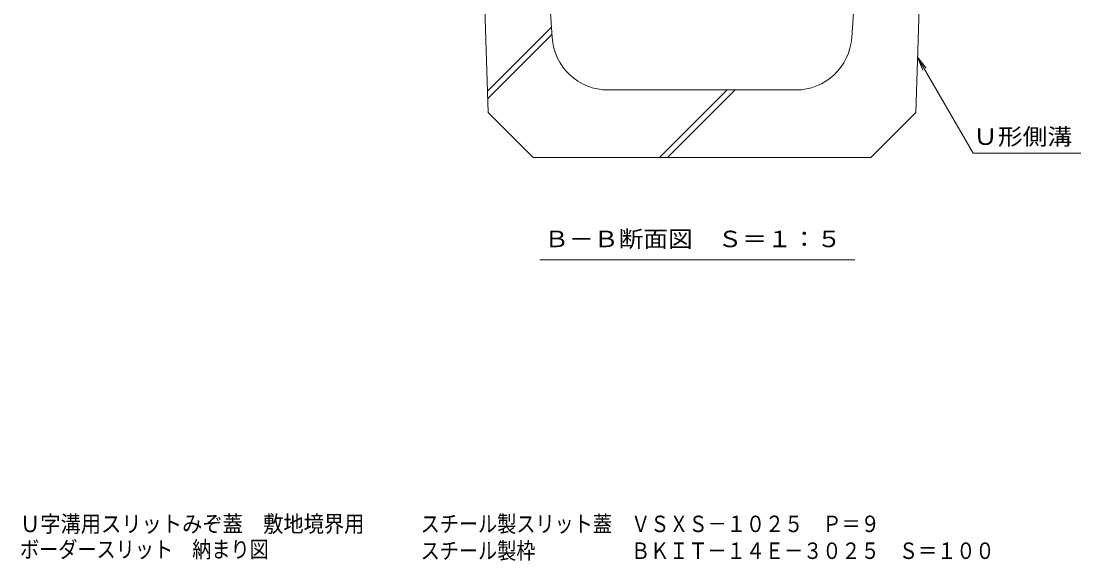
# Model space of a CAD drawing. Units: millimetres at full size, sheet at 1:5; details may follow other scales. Extents: x -1763 to 1942, y -1329 to 1372.
# Drawn here: x 345 to 1286, y -1329 to -849 of the extents above; entities that cross this region are included whole.
import ezdxf
from ezdxf.enums import TextEntityAlignment as Align

# ---------------------------------------------------------------- set-up
doc = ezdxf.new("R2010")
doc.units = ezdxf.units.MM
doc.header["$LTSCALE"] = 5
doc.layers.add('4-5_0055_アルミ建具_', color=7, linetype='Continuous', lineweight=9)
doc.layers.add('4-F_10ﾎﾞﾙﾄ__1', color=6, linetype='Continuous', lineweight=9)
doc.layers.add('F-4_0013_躯\u3000下り壁�', color=2, linetype='Continuous')
doc.styles.add('ＭＳ ゴシック', font='')
doc.styles.get('ＭＳ ゴシック').set_extended_font_data('MS Gothic')

msp = doc.modelspace()

# ---------------------------------------------------------------- linework, layer by layer
at = {"layer": '4-5_0055_アルミ建具_'}
for p, q in [((1140.954, -880.688), (1190.313, -966.181)), ((1140.954, -880.688), (1148.563, -890.605)), ((1140.954, -880.688), (1145.737, -892.236)), ((1190.313, -966.181), (1286.005, -966.181)), ((805.571, -1060.876), (1085.358, -1060.876))]:
    msp.add_line(p, q, dxfattribs=at)
at = {"layer": '4-F_10ﾎﾞﾙﾄ__1'}
for p, q in [((759.417, -929.969), (749.417, -609.969)), ((816.305, -863.295), (799.417, -609.969)), ((1082.529, -863.295), (1099.417, -609.969)), ((1139.417, -929.969), (1149.417, -609.969)), ((758.821, -910.898), (815.688, -854.032)), ((759.035, -917.755), (816.13, -860.661)), ((1032.639, -909.969), (866.195, -909.969)), ((911.882, -969.969), (971.882, -909.969)), ((918.953, -969.969), (978.953, -909.969)), ((799.417, -969.969), (759.417, -929.969)), ((1099.417, -969.969), (1139.417, -929.969)), ((799.417, -969.969), (1099.417, -969.969))]:
    msp.add_line(p, q, dxfattribs=at)
for centre, start, end in [((866.195, -859.969), 183.81407, 270), ((1032.639, -859.969), 270, 356.18593)]:
    msp.add_arc(centre, 50, start, end, dxfattribs=at)

# ---------------------------------------------------------------- texts
at = {"layer": '4-5_0055_アルミ建具_', "color": 2, "style": 'ＭＳ ゴシック', "width": 1.1}
for s, p in [('Ｕ形側溝', (1190.313, -963.181)), ('Ｂ－Ｂ断面図\u3000Ｓ＝１：５', (809.367, -1054.126))]:
    msp.add_text(s, height=14.66, dxfattribs=at).set_placement(p, align=Align.BOTTOM_LEFT)
at = {"layer": 'F-4_0013_躯\u3000下り壁�', "style": 'ＭＳ ゴシック'}
for s, width, p in [('Ｕ字溝用スリットみぞ蓋\u3000敷地境界用\u3000', 0.9, (343.664, -1307.432)), ('スチール製スリット蓋\u3000ＶＳＸＳ－１０２５\u3000Ｐ＝９', 0.85, (699.55, -1307.432)), ('ボーダースリット\u3000納まり図', 0.85, (343.664, -1330.126)), ('スチール製枠\u3000  \u3000\u3000  ＢＫＩＴ－１４Ｅ－３０２５\u3000Ｓ＝１００', 0.85, (699.55, -1331.312))]:
    msp.add_text(s, height=14.66, dxfattribs=dict(at, width=width)).set_placement(p, align=Align.BOTTOM_LEFT)

doc.saveas('drawing.dxf')
